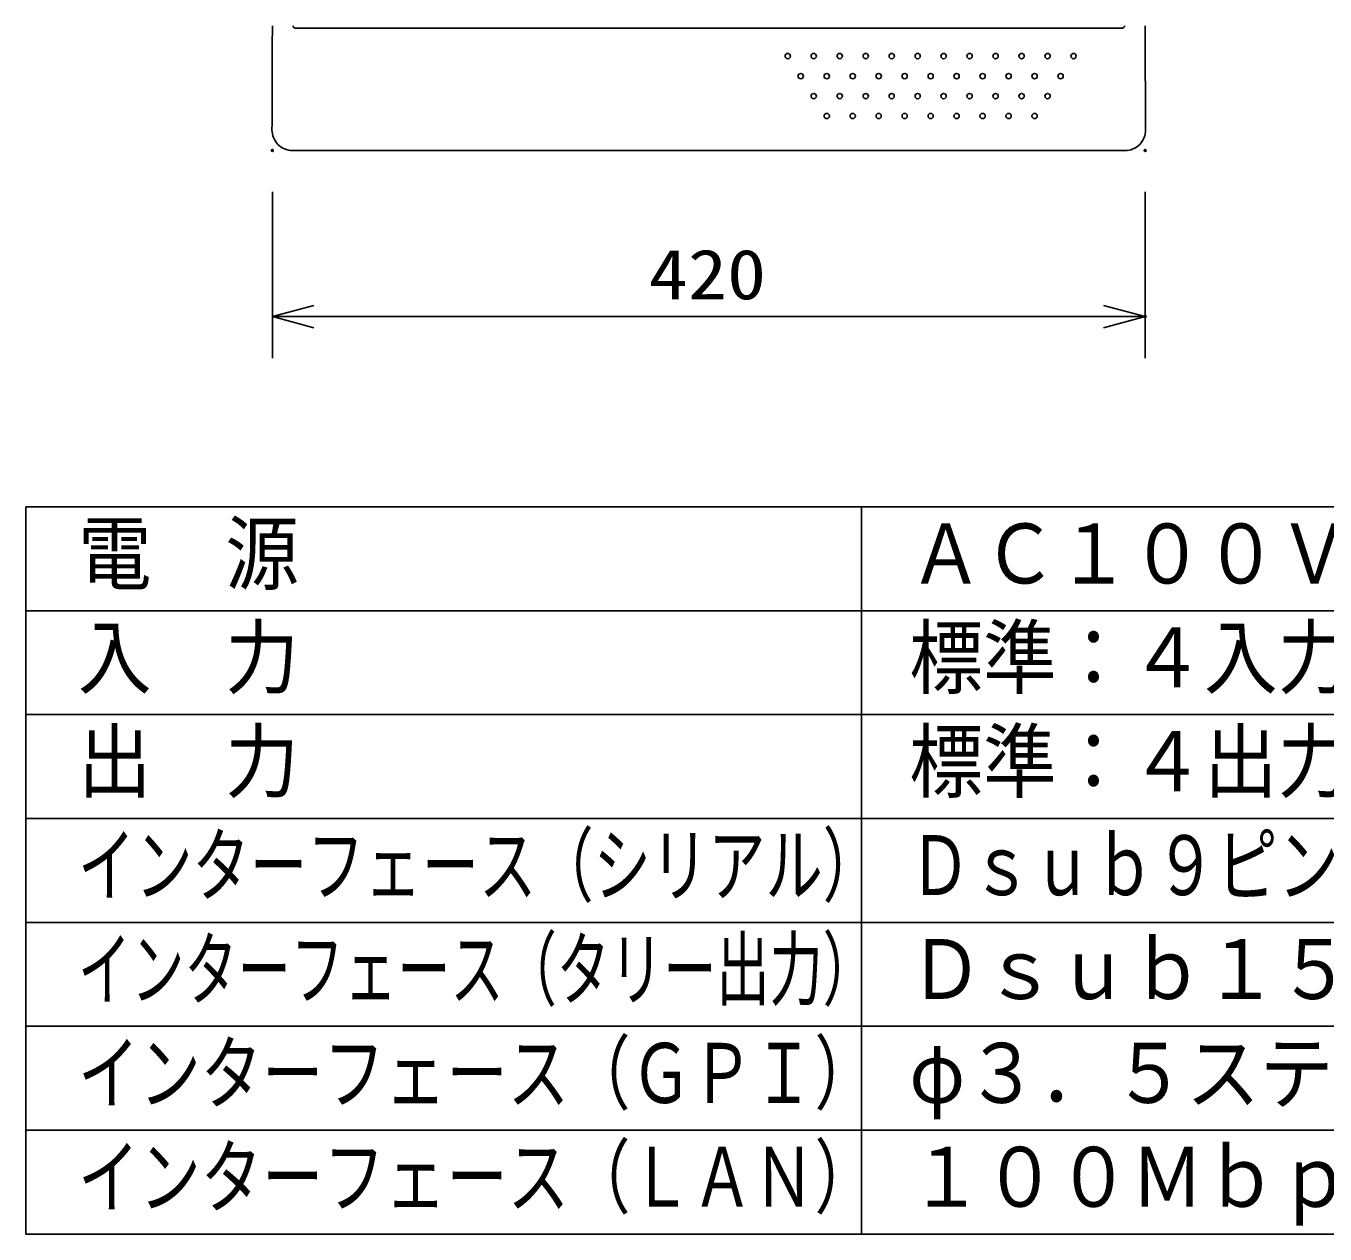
# Model space of a CAD drawing. Units: millimetres, scale not verified. Extents: x -62 to 62, y -57 to 58.
# Drawn here: x -62.5 to 0, y -56.9 to 1.3 of the extents above; entities that cross this region are included whole.
import ezdxf
from ezdxf.enums import TextEntityAlignment as Align

# ---------------------------------------------------------------- set-up
doc = ezdxf.new("R2010")
doc.units = ezdxf.units.MM
doc.header["$LTSCALE"] = 0.191441
doc.header["$PDMODE"] = 32
doc.header["$PDSIZE"] = 0.0957
for name, color, linetype in [('0-0_GAIKEI', 1, 'Continuous'), ('0-2_MOJI1', 2, 'Continuous'), ('0-3_WAKU', 7, 'Continuous')]:
    doc.layers.add(name, color=color, linetype=linetype)
doc.styles.add('ＭＳ ゴシック', font='')
doc.styles.get('ＭＳ ゴシック').set_extended_font_data('MS Gothic')

# ---------------------------------------------------------------- blocks, each defined once
blk = doc.blocks.new('_OPEN30')
at = {"layer": '0-3_WAKU'}
blk.add_line((0, 0), (-1, 0), dxfattribs=at)
blk.add_lwpolyline([(-1, 0.26795), (0, 0), (-1, -0.26795)], dxfattribs=at)

msp = doc.modelspace()

# ---------------------------------------------------------------- linework, layer by layer
at = {"layer": '0-0_GAIKEI'}
msp.add_line((-49.5489, 1.1862), (-9.7489, 1.1862), dxfattribs=at)
at = {"layer": '0-0_GAIKEI', "color": 7}
msp.add_line((-49.6714, -4.7098), (-9.6211, -4.7098), dxfattribs=at)
at = {"layer": '0-0_GAIKEI'}
for centre, radius in [((-25.8489, -0.1617), 0.1278), ((-24.5989, -0.1617), 0.1278), ((-23.3489, -0.1617), 0.1278), ((-22.0989, -0.1617), 0.1278), ((-20.8489, -0.1617), 0.1278), ((-19.5989, -0.1617), 0.1278), ((-18.3489, -0.1617), 0.1278), ((-17.0989, -0.1617), 0.1278), ((-15.8489, -0.1617), 0.1278), ((-14.5989, -0.1617), 0.1278), ((-13.3489, -0.1617), 0.1278), ((-12.0989, -0.1617), 0.1278), ((-25.2239, -1.1262), 0.1276), ((-23.9739, -1.1262), 0.1276), ((-22.7239, -1.1262), 0.1276), ((-21.4739, -1.1262), 0.1276), ((-20.2239, -1.1262), 0.1276), ((-18.9739, -1.1262), 0.1276), ((-17.7239, -1.1262), 0.1276), ((-16.4739, -1.1262), 0.1276), ((-15.2239, -1.1262), 0.1276), ((-13.9739, -1.1262), 0.1276), ((-12.7239, -1.1262), 0.1276), ((-24.5989, -2.0878), 0.1273), ((-23.3489, -2.0878), 0.1273), ((-22.0989, -2.0878), 0.1273), ((-20.8489, -2.0878), 0.1273), ((-19.5989, -2.0878), 0.1273), ((-18.3489, -2.0878), 0.1273), ((-17.0989, -2.0878), 0.1273), ((-15.8489, -2.0878), 0.1273), ((-14.5989, -2.0878), 0.1273), ((-13.3489, -2.0878), 0.1273), ((-23.9739, -3.0453), 0.127), ((-22.7239, -3.0453), 0.127), ((-21.4739, -3.0453), 0.127), ((-20.2239, -3.0453), 0.127), ((-18.9739, -3.0453), 0.127), ((-17.7239, -3.0453), 0.127), ((-16.4739, -3.0453), 0.127), ((-15.2239, -3.0453), 0.127), ((-13.9739, -3.0453), 0.127)]:
    msp.add_circle(centre, radius, dxfattribs=at)
at = {"layer": '0-0_GAIKEI', "color": 7}
for centre, radius, start, end in [((-796.9349, 1.2642), 746.2877, 359.61861, 0.00182), ((588.2479, 1.2642), 596.899, 179.99772, 180.47687), ((-49.669, -3.7151), 0.9948, 179.32801, 269.86355), ((-9.6228, -3.7174), 0.9925, 270.1023, 0.79019)]:
    msp.add_arc(centre, radius, start, end, dxfattribs=at)
at = {"layer": '0-0_GAIKEI'}
for centre, start, end in [((-49.5489, 1.288), 180.00212, 270.00155), ((-9.7489, 1.288), 269.99788, 359.99845)]:
    msp.add_arc(centre, 0.1017, start, end, dxfattribs=at)
at = {"layer": '0-2_MOJI1', "color": 3}
for p, q in [((-50.6472, -6.7001), (-50.6472, -14.7001)), ((-8.6511, -6.7001), (-8.6511, -14.7001)), ((-48.6472, -12.7001), (-10.6511, -12.7001))]:
    msp.add_line(p, q, dxfattribs=at)
at = {"layer": '0-3_WAKU', "color": 4}
for p, q in [((62.5, -21.858), (-62.5, -21.858)), ((-62.5, -21.858), (-62.5, -56.858)), ((-22.2944, -56.858), (-22.2944, -21.858)), ((-62.5, -56.858), (62.5, -56.858))]:
    msp.add_line(p, q, dxfattribs=at)
at = {"layer": '0-3_WAKU', "color": 1}
for p, q in [((62.5, -26.858), (-62.5, -26.858)), ((62.5, -31.858), (-62.5, -31.858)), ((62.5, -36.858), (-62.5, -36.858)), ((62.5, -41.858), (-62.5, -41.858)), ((62.5, -46.858), (-62.5, -46.858)), ((62.5, -51.858), (-62.5, -51.858))]:
    msp.add_line(p, q, dxfattribs=at)
at = {"layer": '0-3_WAKU'}
for p in [(-50.6472, -4.7001), (-8.6511, -4.7001), (-8.6511, -12.7001)]:
    msp.add_point(p, dxfattribs=at)

# ---------------------------------------------------------------- block references
at = {"layer": '0-2_MOJI1', "xscale": 2, "yscale": 2, "rotation": 180}
msp.add_blockref('_OPEN30', (-50.6472, -12.7001), dxfattribs=at)
at = {"layer": '0-2_MOJI1', "xscale": 2, "yscale": 2}
msp.add_blockref('_OPEN30', (-8.6511, -12.7001), dxfattribs=at)

# ---------------------------------------------------------------- texts
at = {"layer": '0-2_MOJI1', "color": 3, "style": 'ＭＳ ゴシック', "width": 1.15}
msp.add_text('420', height=2.406, dxfattribs=at).set_placement((-32.5363, -12.5905), align=Align.BOTTOM_LEFT)
at = {"layer": '0-2_MOJI1', "style": 'ＭＳ ゴシック'}
for s, width, p in [('電\u3000源', 0.9, (-60, -26.4131)), ('ＡＣ１００Ｖ\u3000５０／６０Ｈｚ', 0.9, (-20, -26.4131)), ('入\u3000力', 0.9, (-60, -31.4131)), ('標準：４入力、オプション：最大４入力拡張可能', 0.9, (-20, -31.4131)), ('出\u3000力', 0.9, (-60, -36.4131)), ('標準：４出力、オプション：最大４出力拡張可能', 0.9, (-20, -36.4131)), ('インターフェース（シリアル）', 0.7, (-60, -41.4131)), ('Ｄｓｕｂ９ピン×１、ＲＳ－４２２（ＧＶＧプロトコル準拠）', 0.75, (-20, -41.4131)), ('インターフェース（タリー出力）', 0.65, (-60, -46.4131)), ('Ｄｓｕｂ１５ピン×１、オープンコレクタ出力', 0.9, (-20, -46.4131)), ('インターフェース（ＧＰＩ）', 0.75, (-60, -51.4131)), ('φ３．５ステレオミニジャック×１（２ポート）', 0.9, (-20, -51.4131)), ('インターフェース（ＬＡＮ）', 0.75, (-60, -56.4131)), ('１００Ｍｂｐｓ／１０Ｍｂｐｓ×１', 0.9, (-20, -56.4131))]:
    msp.add_text(s, height=2.887, dxfattribs=dict(at, width=width)).set_placement(p, align=Align.BOTTOM_LEFT)

doc.saveas('drawing.dxf')
